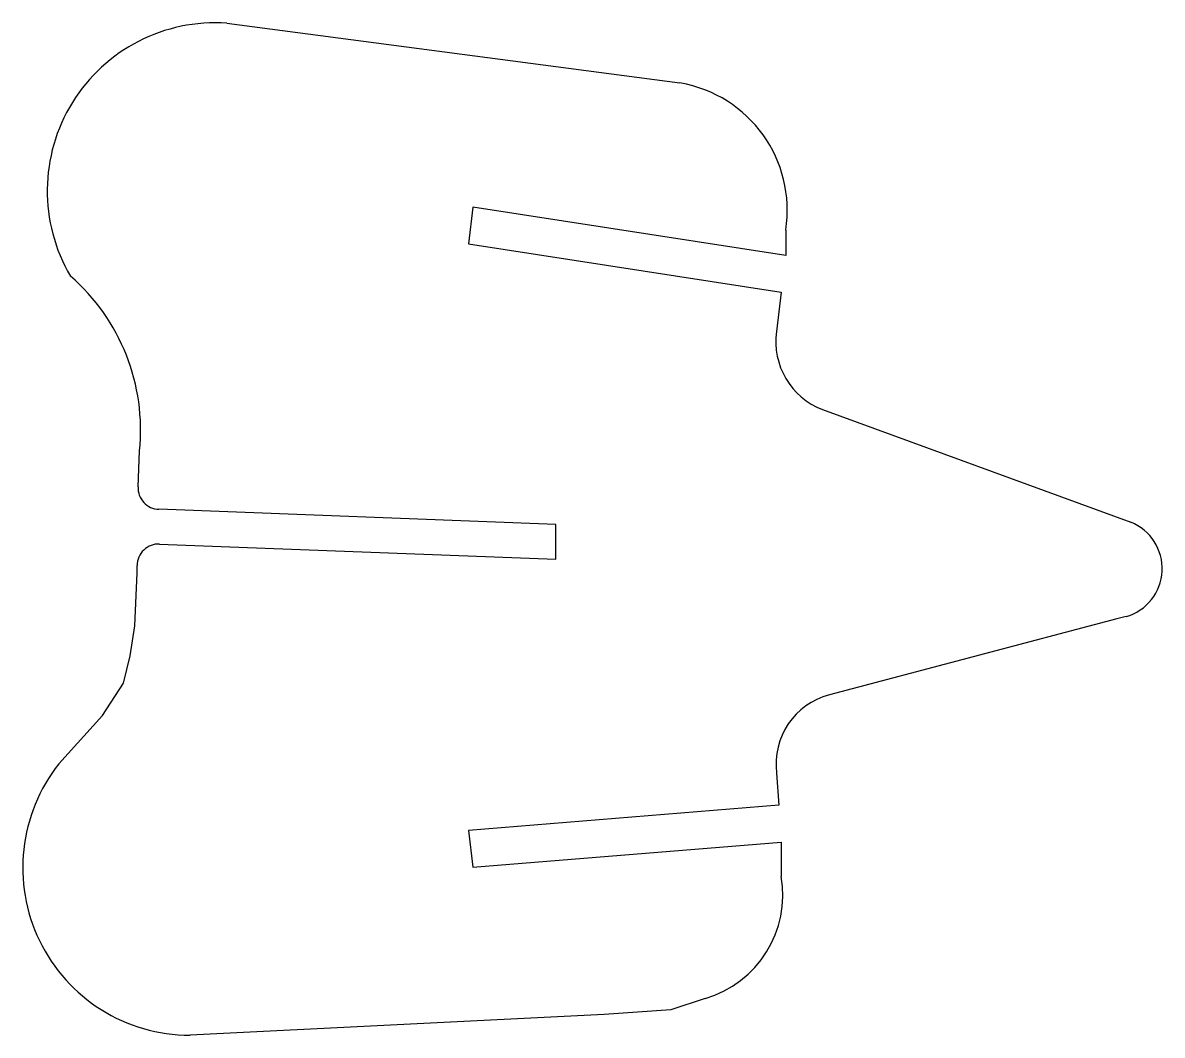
# Model space of a CAD drawing. Extents: x 0 to 52.6, y 0 to 46.8.
import ezdxf

# ---------------------------------------------------------------- set-up
doc = ezdxf.new("R2010")
doc.units = 0
doc.layers.add('WHITE', color=7, linetype='CONTINUOUS')

msp = doc.modelspace()

# ---------------------------------------------------------------- linework, layer by layer
at = {"layer": 'WHITE', "linetype": 'CONTINUOUS'}
for p, q in [((9.426481, 46.75), (30.357731, 43.9875)), ((20.795231, 38.25), (20.582731, 36.55)), ((35.245231, 36.01875), (20.795231, 38.25)), ((35.245231, 37.1875), (35.245231, 36.01875)), ((20.582731, 36.55), (35.032731, 34.31875)), ((35.032731, 34.31875), (34.820231, 32.5125)), ((36.945231, 28.9), (51.182731, 23.69375)), ((5.32276, 25.331987), (5.388981, 26.9875)), ((24.620231, 23.5875), (6.283528, 24.292758)), ((24.620231, 21.986317), (24.620231, 23.5875)), ((6.321164, 22.690127), (24.620231, 21.986317)), ((5.282731, 21.35625), (5.282731, 21.690866)), ((5.176481, 18.9125), (5.282731, 21.35625)), ((50.545231, 19.23125), (37.259675, 15.723863)), ((50.970231, 19.3375), (50.545231, 19.23125)), ((4.963981, 17.53125), (5.176481, 18.9125)), ((4.645231, 16.25625), (4.963981, 17.53125)), ((3.688981, 14.76875), (4.645231, 16.25625)), ((1.670231, 12.5375), (3.688981, 14.76875)), ((34.820227, 12.112556), (34.926481, 10.625)), ((34.926481, 10.625), (20.582731, 9.45625)), ((20.582731, 9.45625), (20.795231, 7.75625)), ((20.795231, 7.75625), (35.032731, 8.925)), ((35.032731, 8.925), (35.032731, 7.33125)), ((31.526481, 1.7), (29.932731, 1.16875)), ((29.932731, 1.16875), (26.851481, 0.95625)), ((26.851481, 0.95625), (7.726481, 0))]:
    msp.add_line(p, q, dxfattribs=at)
for centre, radius, start, end in [((8.898687, 38.999341), 7.768609, 86.104364, 210.44843), ((29.351127, 38.107558), 5.965482, -8.872158, 80.285541), ((-3.931417, 27.975007), 9.372566, -6.047994, 49.129946), ((38.144026, 32.036424), 3.357717, 171.848805, 249.082284), ((6.321961, 25.292019), 1, 177.70939, 267.797402), ((50.331911, 21.551945), 2.304609, -73.920234, 68.33483), ((6.282731, 21.690866), 1, 87.797402, 180), ((38.104554, 12.523565), 3.309944, 104.788678, 187.133046), ((7.736179, 7.736173), 7.736179, 141.637636, 269.928173), ((30.138934, 6.471137), 4.968806, -73.784465, 9.968251)]:
    msp.add_arc(centre, radius, start, end, dxfattribs=at)

doc.saveas('drawing.dxf')
